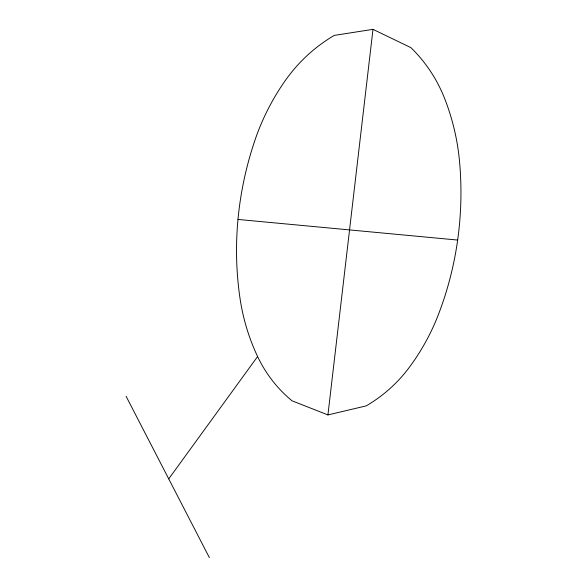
<?xml version="1.0" encoding="UTF-8"?>
<svg xmlns="http://www.w3.org/2000/svg" width="587" height="587" viewBox="0 0 587 587"><rect width="100%" height="100%" fill="white"/><g stroke="black" fill="none" stroke-linecap="round" stroke-linejoin="round"><path stroke-width="0.88" d="M327.928 414.928L372.987 29.35L334.304 35.389A153.706 147.344 -66.6 0 0 285.26 80.602A222.957 211.093 -59.5 0 0 254.875 140.425A331.699 306.143 -56.3 0 0 239.907 297.616A219.34 207.732 -52.6 0 0 257.598 356.522A139.222 133.638 -43.9 0 0 292.01 400.796L327.928 414.928L366.163 405.896A140.513 137.285 -32.4 0 0 408.941 367.829A224.63 223.053 -1 0 0 438.592 314.074A356.038 344.752 34.7 0 0 459.577 161.968A228.453 226.78 68 0 0 444.755 98.821A146.449 143.177 -79.4 0 0 410.922 47.657L372.987 29.35M168.733 478.889L257.598 356.522M237.984 219.443L457.655 240.054M126.088 396.262L209.383 557.65"/></g></svg>
